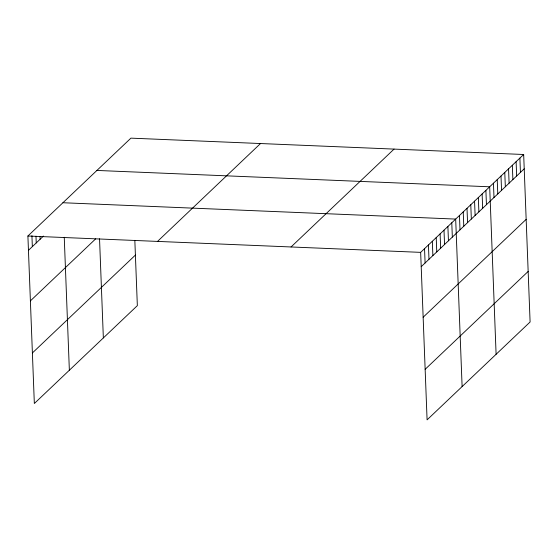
<?xml version="1.0" encoding="UTF-8"?>
<svg xmlns="http://www.w3.org/2000/svg" width="558" height="558" viewBox="0 0 558 558"><rect width="100%" height="100%" fill="white"/><g stroke="black" fill="none" stroke-linecap="round" stroke-linejoin="round"><path stroke-width="0.84" d="M134.834 240.331L137.345 305.638L34.338 403.504L27.9 236.013L130.914 138.14L523.669 154.496L530.1 321.987L427.086 419.86L420.655 252.362L523.669 154.496M28.451 250.333L43.461 236.069M30.39 300.881L95.634 238.894M32.392 352.956L135.406 255.09M157.509 241.412L260.523 143.539M291.046 246.971L394.06 149.098M421.206 266.682L524.213 168.816M423.145 317.23L526.159 219.364M425.147 369.312L528.161 271.439M96.918 170.441L489.673 186.791L496.104 354.281M62.921 202.735L455.677 219.085L462.115 386.582M27.9 236.013L420.655 252.362M519.889 158.081L520.44 172.401M516.108 161.674L516.659 175.993M512.335 165.259L512.886 179.578M508.554 168.851L509.105 183.17M504.781 172.436L505.332 186.756M501 176.028L501.551 190.348M497.227 179.613L497.778 193.933M493.446 183.205L493.997 197.518M485.892 190.383L486.443 204.695M482.119 193.968L482.67 208.287M478.339 197.56L478.89 211.873M474.565 201.145L475.116 215.465M470.785 204.737L471.336 219.05M467.011 208.322L467.562 222.642M463.231 211.907L463.782 226.227M459.457 215.5L460.008 229.819M451.785 222.788L452.336 237.101M447.893 226.485L448.444 240.805M444.001 230.182L444.552 244.502M440.109 233.879L440.66 248.198M436.223 237.575L436.768 251.895M432.331 241.272L432.882 255.592M428.439 244.969L428.99 259.289M424.547 248.666L425.098 262.985M99.54 238.775L103.349 337.932M64.254 237.276L69.359 370.233M40.03 236.711L40.127 239.243M35.977 236.201L36.235 242.939M31.918 235.685L32.343 246.636"/></g></svg>
